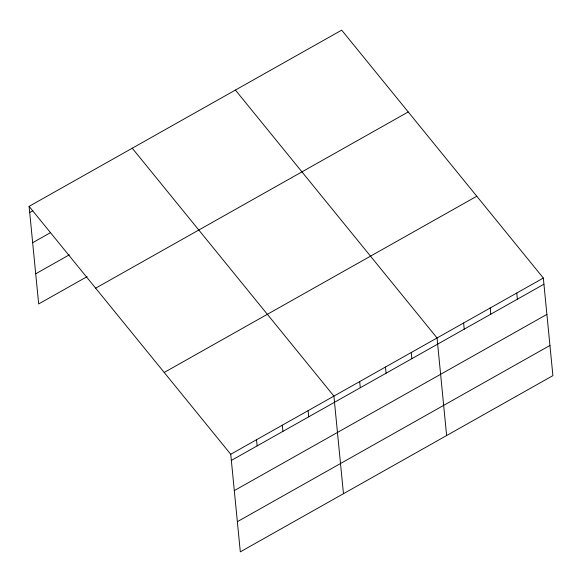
<?xml version="1.0" encoding="UTF-8"?>
<svg xmlns="http://www.w3.org/2000/svg" width="582" height="582" viewBox="0 0 582 582"><rect width="100%" height="100%" fill="white"/><g stroke="black" fill="none" stroke-linecap="round" stroke-linejoin="round"><path stroke-width="0.87" d="M29.1 206.363L341.685 30.148L543.333 278.05L552.9 375.637L240.315 551.852L230.741 454.266L29.1 206.363L38.667 303.95L87.118 276.632M29.704 212.532L32.832 210.771M32.665 242.701L50.634 232.567M35.713 273.78L69.316 254.836M95.644 288.17L408.229 111.955M164.204 372.458L476.789 196.243M230.741 454.266L543.333 278.05M231.352 460.435L543.937 284.22M234.306 490.604L546.898 314.389M237.354 521.683L549.939 345.468M235.404 90.064L437.053 337.967L446.62 435.547M132.252 148.214L333.901 396.116L343.467 493.703M516.765 293.03L517.369 299.199M490.19 308.009L490.793 314.178M463.621 322.988L464.225 329.157M411.263 352.503L411.867 358.672M385.473 367.038L386.077 373.208M359.683 381.581L360.294 387.75M308.111 410.652L308.715 416.821M282.321 425.195L282.925 431.364M256.531 439.73L257.135 445.899"/></g></svg>
